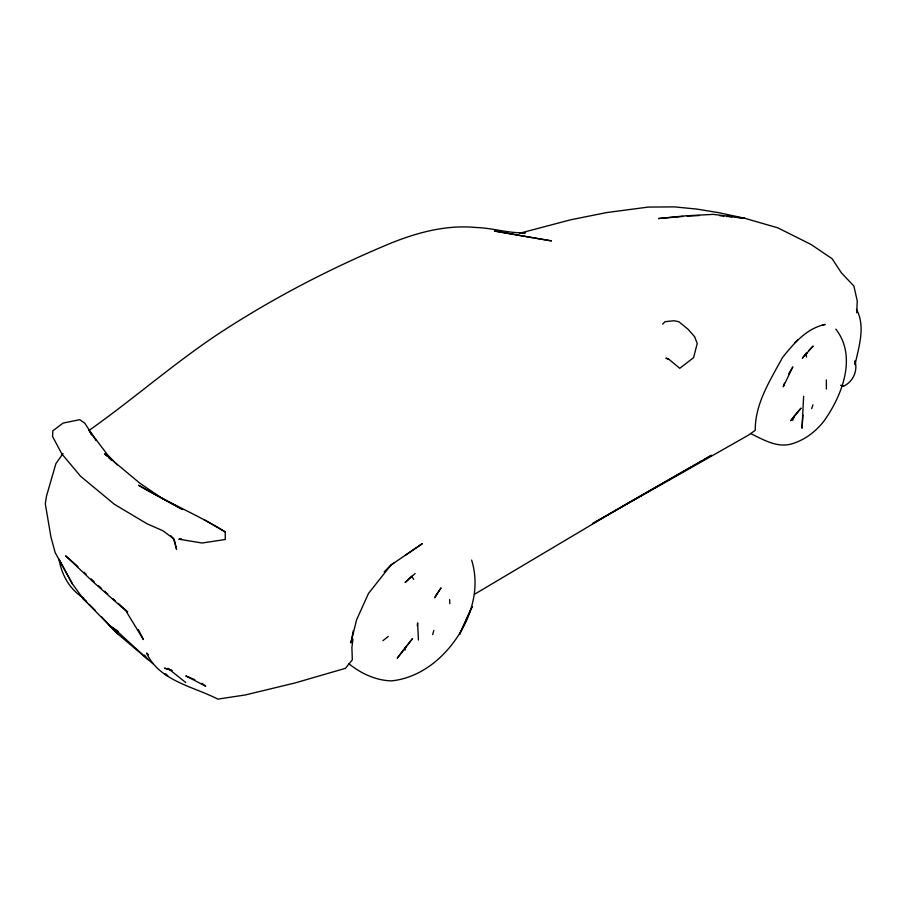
<?xml version="1.0" encoding="UTF-8"?>
<svg xmlns="http://www.w3.org/2000/svg" width="906" height="906" viewBox="0 0 906 906"><rect width="100%" height="100%" fill="white"/><g stroke="black" fill="none" stroke-linecap="round" stroke-linejoin="round"><path stroke-width="1.36" d="M803.633 396.284L802.025 428.232L802.909 415.05M856.748 312.842L857.246 300.917L853.882 286.047L841.459 272.921L832.093 258.697L811.029 244.473L777.778 227.814L744.505 218.221L719.205 212.763L697.122 209.127L674.472 206.885L648.277 207.078L606.522 212.593L570.848 219.75L519.546 233.284M352.921 639.194L351.902 647.586L352.332 659.783L345.446 668.322L295.005 682.954L245.413 694.936L217.859 699.115C193.137 686.374 159.343 680.961 146.568 653.067L148.482 654.721M417.281 625.672L417.632 622.886L418.425 640.044M353.34 630.633L350.894 642.966L356.556 619.919L368.47 593.475L390.916 565.095L393.872 563.056M405.027 650.112L405.616 647.212L412.502 638.639L397.224 658.209L405.616 647.212M432.672 634.562L433.827 630.406M784.437 383.193L783.26 386.783L792.818 366.907L788.73 373.816M811.663 408.697L812.942 404.846M792.659 420.407L794.619 415.616L801.04 408.13L790.723 420.746L794.619 415.616M63.001 453.476L55.9 463.646L46.466 496.171L45.3 503.793L50.906 536.85L55.153 552.592L72.321 583.781L82.956 598.481L117.553 633.747L153.137 663.86M805.264 354.257L802.376 358.176L813.169 346.047L808.673 350.565M822.807 324.926L825.162 324.461C806.533 328.334 793.905 343.363 782.535 357.474C770.327 380.124 754.936 403.612 755.264 430.305L748.379 435.197L592.467 523.645L695.525 464.438M662.671 324.144L665.072 321.664L674.132 320.758L678.821 321.698L688.05 329.252L694.63 336.715L697.235 343.476L693.566 357.666L679.749 368.312L669.364 359.648L665.91 358.176L668.594 358.844M384.121 571.924L390.916 565.095L422.298 543.679L405.152 555.367M794.856 342.661L797.892 339.693M415.095 573.532L405.129 582.524L411.652 576.216L413.646 579.342M382.921 640.678L388.3 636.42M90.011 429.75C134.394 398.312 175.334 362.151 220.894 332.23C274.28 297.451 331.052 268.074 389.863 243.589C417.224 232.434 446.477 224.597 476.262 227.519C492.864 227.972 508.991 233.623 525.605 232.695L521.811 233.329M840.802 385.299L843.384 386.284C852.84 381.981 857.993 371.154 855.038 361.098M474.937 594.03L627.677 503.238L690.848 467.077M697.982 463.023L711.47 455.276L704.211 459.433M693.271 465.684L701.776 460.814M807.337 353.125L805.978 353.272L806.544 357.032M181.46 538.911L178.822 539.161L202.083 543.022L225.254 539.5L225.243 531.924C197.361 514.495 166.681 502.264 138.573 485.242L182.627 509.523L163.171 499.081L139.932 483.272L104.598 453.804L106.636 455.729M682.965 216.432L658.526 218.527L685.593 215.832L713.339 214.371L744.505 218.221L734.925 217.236M687.042 216.092L699.33 215.526M719.862 215.696L723.962 216.115M726.703 216.398L732.184 216.964M534.132 238.006L551.448 240.883L494.45 231.03L532.807 237.78M170.872 669.817L164.507 668.175L172.242 670.485M194.813 679.67L185.809 675.933L205.639 686.193L201.845 683.26M841.3 385.412L843.384 386.284M751.165 433.827C764.018 440.022 777.756 448.357 792.512 443.668C805.094 439.659 815.377 431.834 823.611 421.562C841.742 396.409 857.597 356.862 835.819 329.138M203.861 519.534L225.243 531.924M118.471 631.482L108.505 624.766L117.701 631.776L147.859 659.432L144.518 655.106M348.708 663.566C360.724 673.43 375.797 680.485 391.483 680.882C412.728 678.707 431.777 667.11 445.979 651.516C468.096 627.416 481.777 592.456 471.63 560.112M86.115 600.893L82.956 598.481L86.999 602.365M168.006 668.345L185.707 682.512M83.828 598.198C69.796 589.67 61.665 575.061 58.992 559.081M164.756 673.622L167.927 676.284L166.228 674.189M98.324 585.593L101.472 588.402M104.62 591.222L107.757 594.03M113.012 598.719L115.107 600.599M118.256 603.407L127.701 611.856M77.893 566.556L65.628 555.831L93.431 582.15L125.843 610.791L143.341 639.511L138.346 629.579M84.02 572.264L86.07 574.166M91.178 578.923L94.235 581.777M108.686 457.655L111.755 460.554M89.026 604.302L95.096 610.123M170.815 535.944L174.235 539.682L176.602 549.33L173.635 538.764L162.933 530.757L147.134 523.827L114.45 504.348L80.509 476.194L61.801 453.861L52.571 436.499L52.831 430.814L63.114 423.079L79.694 419.682L84.734 423.125L96.093 440.61M117.248 464.88L107.452 454.699L88.958 430.169L91.415 434.959M170.645 535.922L174.235 539.682M101.698 616.997L117.553 633.747L116.41 631.369M59.354 559.817L72.321 583.781M856.487 309.365C865.774 326.579 858.786 346.76 855.049 364.631L854.924 361.018M449.636 599.534L449.795 603.668M826.34 379.886L826.385 389.025M472.083 606.827L459.591 634.313L472.083 606.827M435.877 595.423L434.767 597.756L441.052 587.847L435.877 595.423"/></g></svg>
